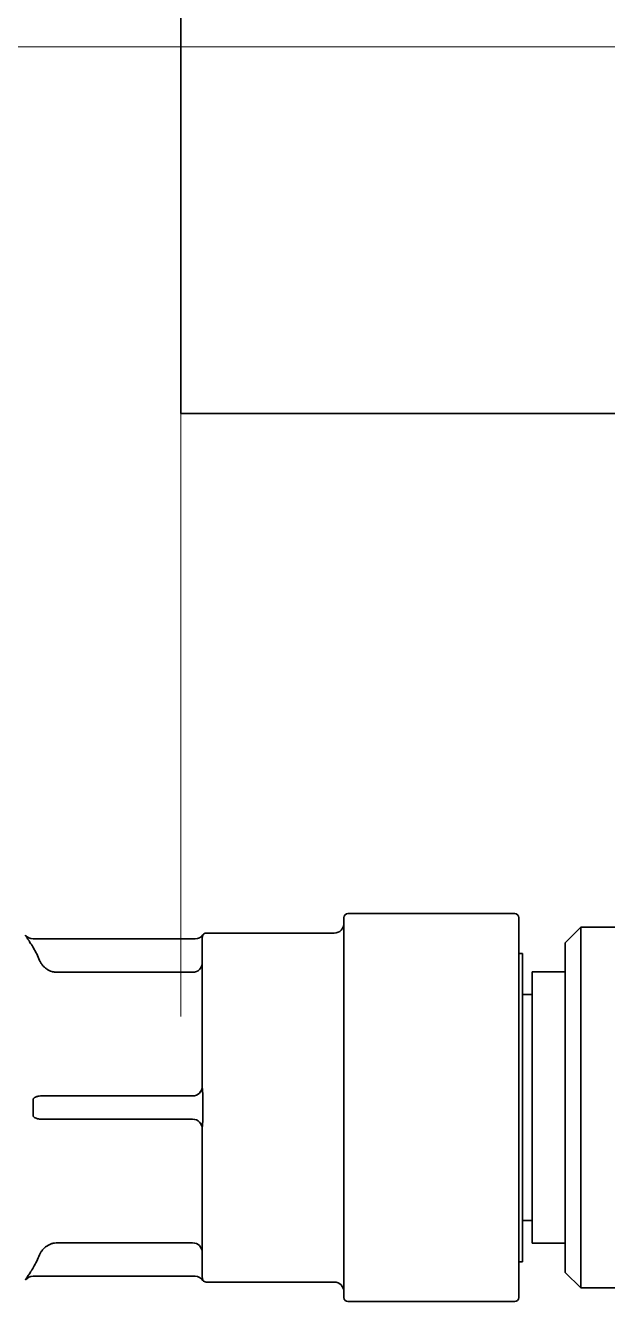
# Model space of a CAD drawing. Extents: x 6569 to 10251, y -294 to 3100.
# Drawn here: x 9313.2 to 9343.1, y 1282.2 to 1348 of the extents above; entities that cross this region are included whole.
import ezdxf

# ---------------------------------------------------------------- set-up
doc = ezdxf.new("R2010")
doc.units = 0
doc.header["$LTSCALE"] = 5
doc.layers.get('0').update_dxf_attribs({"linetype": 'CONTINUOUS', "lineweight": 0})
doc.layers.add('1', color=7, linetype='CONTINUOUS', true_color=0xffffff)

msp = doc.modelspace()

# ---------------------------------------------------------------- linework, layer by layer
at = {"color": 6}
for p, q in [((9321.164, 1396.926), (9321.164, 1296.926)), ((9271.164, 1346.926), (9371.164, 1346.926))]:
    msp.add_line(p, q, dxfattribs=at)
at = {"layer": '1', "color": 7, "linetype": 'Continuous', "lineweight": 35}
for p, q in [((9321.164, 1328.026), (9321.164, 1366.026)), ((9321.164, 1328.026), (9345.638, 1328.026)), ((9338.364, 1302.226), (9329.764, 1302.226)), ((9329.564, 1302.026), (9329.564, 1282.426)), ((9338.564, 1292.226), (9338.564, 1302.026)), ((9341.764, 1301.526), (9340.964, 1300.726)), ((9341.764, 1301.526), (9341.764, 1282.926)), ((9343.964, 1301.526), (9341.764, 1301.526)), ((9313.158, 1301.103), (9313.158, 1301.112)), ((9321.89, 1300.926), (9313.548, 1300.926)), ((9322.264, 1293.282), (9322.264, 1300.963)), ((9322.3, 1301.131), (9322.3, 1301.14)), ((9329.064, 1301.226), (9322.464, 1301.226)), ((9340.964, 1283.726), (9340.964, 1300.726)), ((9338.764, 1300.176), (9338.564, 1300.176)), ((9338.764, 1292.226), (9338.764, 1300.176)), ((9321.764, 1299.201), (9314.806, 1299.201)), ((9340.964, 1299.226), (9339.264, 1299.226)), ((9339.264, 1298.051), (9338.764, 1298.051)), ((9313.548, 1291.817), (9313.548, 1292.636)), ((9321.764, 1292.826), (9313.991, 1292.826)), ((9322.3, 1292.646), (9322.3, 1291.807)), ((9338.564, 1282.426), (9338.564, 1292.226)), ((9338.764, 1284.276), (9338.764, 1292.226)), ((9313.991, 1291.626), (9321.764, 1291.626)), ((9322.264, 1283.49), (9322.264, 1291.171)), ((9338.764, 1286.401), (9339.264, 1286.401)), ((9314.806, 1285.251), (9321.764, 1285.251)), ((9339.264, 1285.226), (9340.964, 1285.226)), ((9338.564, 1284.276), (9338.764, 1284.276)), ((9313.158, 1283.34), (9313.158, 1283.35)), ((9313.548, 1283.526), (9321.89, 1283.526)), ((9322.3, 1283.312), (9322.3, 1283.322)), ((9322.464, 1283.226), (9329.064, 1283.226)), ((9340.964, 1283.726), (9341.764, 1282.926)), ((9341.764, 1282.926), (9343.964, 1282.926)), ((9329.764, 1282.226), (9338.364, 1282.226))]:
    msp.add_line(p, q, dxfattribs=at)
for centre, radius, start, end in [((9329.764, 1302.026), 0.2, 90, 180), ((9338.364, 1302.026), 0.2, 0, 90), ((9329.064, 1301.726), 0.5, 270, 0), ((9313.548, 1301.426), 0.5, 218.8492, 270), ((9321.89, 1301.426), 0.5, 270, 325.15009), ((9322.464, 1301.026), 0.2, 90, 145.15009), ((9321.764, 1293.326), 0.5, 270, 0), ((9321.764, 1291.126), 0.5, 0, 90), ((9313.548, 1283.026), 0.5, 90, 141.1508), ((9321.89, 1283.026), 0.5, 34.84991, 90), ((9322.464, 1283.426), 0.2, 214.84991, 270), ((9329.064, 1282.726), 0.5, 0, 90), ((9329.764, 1282.426), 0.2, 180, 270), ((9338.364, 1282.426), 0.2, 270, 0)]:
    msp.add_arc(centre, radius, start, end, dxfattribs=at)
for centre, major_axis, start_param, end_param in [((9321.764, 1299.696), (0.5, 0), -1.570796, 0), ((9321.764, 1284.757), (-0.5, 0), 3.141593, 4.712389)]:
    msp.add_ellipse(centre, major_axis=major_axis, ratio=0.98933, start_param=start_param, end_param=end_param, dxfattribs=at)
for points, knots in [([(9313.562, 1300.463), (9313.538, 1300.503), (9313.515, 1300.542), (9313.48, 1300.599), (9313.468, 1300.618), (9313.451, 1300.646), (9313.445, 1300.655), (9313.433, 1300.674), (9313.428, 1300.683), (9313.399, 1300.729), (9313.376, 1300.764), (9313.344, 1300.814), (9313.334, 1300.83), (9313.318, 1300.854), (9313.313, 1300.862), (9313.303, 1300.877), (9313.298, 1300.885), (9313.273, 1300.922), (9313.255, 1300.95), (9313.231, 1300.986), (9313.223, 1300.998), (9313.212, 1301.014), (9313.209, 1301.02), (9313.202, 1301.03), (9313.199, 1301.035), (9313.184, 1301.057), (9313.175, 1301.072), (9313.165, 1301.088), (9313.162, 1301.093), (9313.159, 1301.099), (9313.158, 1301.102), (9313.158, 1301.103)], [0, 0, 0, 0, 0.125, 0.125, 0.1875, 0.1875, 0.21875, 0.21875, 0.25, 0.25, 0.375, 0.375, 0.4375, 0.4375, 0.46875, 0.46875, 0.5, 0.5, 0.625, 0.625, 0.6875, 0.6875, 0.71875, 0.71875, 0.75, 0.75, 0.875, 0.875, 0.9375, 0.9375, 1, 1, 1, 1]), ([(9322.3, 1301.131), (9322.3, 1301.128), (9322.299, 1301.123), (9322.295, 1301.112), (9322.294, 1301.107), (9322.29, 1301.098), (9322.288, 1301.092), (9322.284, 1301.079), (9322.282, 1301.072), (9322.277, 1301.056), (9322.275, 1301.048), (9322.271, 1301.028), (9322.269, 1301.017), (9322.266, 1300.999), (9322.266, 1300.992), (9322.265, 1300.978), (9322.264, 1300.971), (9322.264, 1300.963)], [0, 0, 0, 0, 0.25, 0.25, 0.375, 0.375, 0.5, 0.5, 0.625, 0.625, 0.75, 0.75, 0.875, 0.875, 0.9375, 0.9375, 1, 1, 1, 1]), ([(9314.806, 1299.201), (9314.757, 1299.201), (9314.707, 1299.205), (9314.634, 1299.215), (9314.61, 1299.22), (9314.562, 1299.231), (9314.538, 1299.237), (9314.468, 1299.258), (9314.422, 1299.276), (9314.356, 1299.307), (9314.334, 1299.319), (9314.292, 1299.343), (9314.27, 1299.356), (9314.209, 1299.397), (9314.132, 1299.457), (9314.065, 1299.528), (9314.018, 1299.585), (9314.003, 1299.605), (9313.975, 1299.645), (9313.961, 1299.665), (9313.923, 1299.728), (9313.901, 1299.772), (9313.882, 1299.817)], [0, 0, 0, 0, 0.125, 0.125, 0.1875, 0.1875, 0.25, 0.25, 0.375, 0.375, 0.4375, 0.4375, 0.5, 0.5, 0.625, 0.75, 0.75, 0.8125, 0.8125, 0.875, 0.875, 1, 1, 1, 1]), ([(9322.264, 1293.282), (9322.264, 1293.27), (9322.265, 1293.258), (9322.266, 1293.234), (9322.266, 1293.222), (9322.269, 1293.185), (9322.271, 1293.159), (9322.275, 1293.107), (9322.278, 1293.081), (9322.282, 1293.028), (9322.284, 1293.001), (9322.29, 1292.92), (9322.294, 1292.866), (9322.299, 1292.757), (9322.3, 1292.701), (9322.3, 1292.646)], [0, 0, 0, 0, 0.0625, 0.0625, 0.125, 0.125, 0.25, 0.25, 0.375, 0.375, 0.5, 0.5, 0.75, 0.75, 1, 1, 1, 1]), ([(9313.991, 1292.826), (9313.95, 1292.826), (9313.908, 1292.823), (9313.845, 1292.814), (9313.825, 1292.811), (9313.783, 1292.802), (9313.763, 1292.796), (9313.722, 1292.784), (9313.702, 1292.777), (9313.672, 1292.764), (9313.662, 1292.76), (9313.643, 1292.75), (9313.633, 1292.745), (9313.615, 1292.733), (9313.606, 1292.727), (9313.589, 1292.713), (9313.581, 1292.706), (9313.57, 1292.693), (9313.567, 1292.689), (9313.56, 1292.679), (9313.558, 1292.674), (9313.553, 1292.664), (9313.551, 1292.658), (9313.548, 1292.647), (9313.548, 1292.641), (9313.548, 1292.636)], [0, 0, 0, 0, 0.25, 0.25, 0.375, 0.375, 0.5, 0.5, 0.625, 0.625, 0.6875, 0.6875, 0.75, 0.75, 0.8125, 0.8125, 0.875, 0.875, 0.90625, 0.90625, 0.9375, 0.9375, 0.96875, 0.96875, 1, 1, 1, 1]), ([(9313.548, 1291.817), (9313.548, 1291.811), (9313.548, 1291.805), (9313.551, 1291.794), (9313.553, 1291.788), (9313.558, 1291.778), (9313.56, 1291.773), (9313.567, 1291.763), (9313.57, 1291.759), (9313.581, 1291.746), (9313.589, 1291.739), (9313.606, 1291.725), (9313.615, 1291.719), (9313.634, 1291.707), (9313.643, 1291.702), (9313.663, 1291.692), (9313.673, 1291.688), (9313.702, 1291.675), (9313.722, 1291.668), (9313.763, 1291.656), (9313.783, 1291.65), (9313.825, 1291.642), (9313.846, 1291.638), (9313.908, 1291.629), (9313.95, 1291.626), (9313.991, 1291.626)], [0, 0, 0, 0, 0.03125, 0.03125, 0.0625, 0.0625, 0.09375, 0.09375, 0.125, 0.125, 0.1875, 0.1875, 0.25, 0.25, 0.3125, 0.3125, 0.375, 0.375, 0.5, 0.5, 0.625, 0.625, 0.75, 0.75, 1, 1, 1, 1]), ([(9322.3, 1291.807), (9322.3, 1291.751), (9322.299, 1291.696), (9322.295, 1291.613), (9322.294, 1291.586), (9322.29, 1291.532), (9322.288, 1291.504), (9322.284, 1291.451), (9322.282, 1291.424), (9322.277, 1291.371), (9322.275, 1291.344), (9322.271, 1291.293), (9322.269, 1291.267), (9322.266, 1291.23), (9322.266, 1291.218), (9322.265, 1291.194), (9322.264, 1291.182), (9322.264, 1291.171)], [0, 0, 0, 0, 0.25, 0.25, 0.375, 0.375, 0.5, 0.5, 0.625, 0.625, 0.75, 0.75, 0.875, 0.875, 0.9375, 0.9375, 1, 1, 1, 1]), ([(9339.264, 1285.226), (9339.264, 1285.226), (9339.264, 1285.226), (9339.264, 1285.591), (9339.264, 1287.147), (9339.264, 1289.478), (9339.264, 1291.31), (9339.264, 1292.226)], [0.000001, 0.000001, 0.000001, 0.000001, 0.0000018, 0.2500013, 0.5000009, 0.7500004, 1, 1, 1, 1]), ([(9313.882, 1284.635), (9313.892, 1284.658), (9313.902, 1284.68), (9313.924, 1284.724), (9313.936, 1284.746), (9313.974, 1284.809), (9314.031, 1284.888), (9314.098, 1284.959), (9314.143, 1285), (9314.153, 1285.009), (9314.171, 1285.024), (9314.2, 1285.048), (9314.23, 1285.069), (9314.291, 1285.11), (9314.333, 1285.134), (9314.399, 1285.165), (9314.422, 1285.175), (9314.468, 1285.193), (9314.514, 1285.209), (9314.562, 1285.221), (9314.61, 1285.232), (9314.634, 1285.237), (9314.707, 1285.248), (9314.757, 1285.251), (9314.806, 1285.251)], [0, 0, 0, 0, 0.0625, 0.0625, 0.125, 0.125, 0.25, 0.375, 0.375, 0.40625, 0.40625, 0.4375, 0.5, 0.5, 0.625, 0.625, 0.6875, 0.6875, 0.75, 0.8125, 0.8125, 0.875, 0.875, 1, 1, 1, 1]), ([(9313.158, 1283.35), (9313.158, 1283.351), (9313.159, 1283.353), (9313.162, 1283.359), (9313.167, 1283.368), (9313.175, 1283.381), (9313.184, 1283.395), (9313.19, 1283.404), (9313.202, 1283.422), (9313.208, 1283.432), (9313.219, 1283.448), (9313.223, 1283.454), (9313.23, 1283.466), (9313.234, 1283.472), (9313.255, 1283.503), (9313.273, 1283.53), (9313.298, 1283.567), (9313.302, 1283.575), (9313.313, 1283.59), (9313.318, 1283.598), (9313.333, 1283.622), (9313.344, 1283.638), (9313.377, 1283.688), (9313.399, 1283.723), (9313.428, 1283.769), (9313.434, 1283.778), (9313.445, 1283.797), (9313.463, 1283.825), (9313.48, 1283.853), (9313.515, 1283.911), (9313.538, 1283.949), (9313.562, 1283.989)], [0, 0, 0, 0, 0.0625, 0.0625, 0.125, 0.1875, 0.1875, 0.25, 0.25, 0.3125, 0.3125, 0.34375, 0.34375, 0.375, 0.375, 0.5, 0.5, 0.53125, 0.53125, 0.5625, 0.5625, 0.625, 0.625, 0.75, 0.75, 0.78125, 0.78125, 0.8125, 0.875, 0.875, 1, 1, 1, 1]), ([(9322.264, 1283.49), (9322.264, 1283.481), (9322.265, 1283.474), (9322.266, 1283.46), (9322.266, 1283.453), (9322.269, 1283.435), (9322.271, 1283.424), (9322.275, 1283.405), (9322.278, 1283.396), (9322.282, 1283.38), (9322.284, 1283.373), (9322.29, 1283.354), (9322.294, 1283.344), (9322.299, 1283.329), (9322.3, 1283.324), (9322.3, 1283.322)], [0, 0, 0, 0, 0.0625, 0.0625, 0.125, 0.125, 0.25, 0.25, 0.375, 0.375, 0.5, 0.5, 0.75, 0.75, 1, 1, 1, 1])]:
    msp.add_open_spline(points, degree=3, knots=knots, dxfattribs=at)
for points in [[(9313.882, 1299.817), (9313.791, 1300.04), (9313.684, 1300.256), (9313.562, 1300.463)], [(9339.264, 1292.226), (9339.264, 1293.142), (9339.264, 1294.975), (9339.264, 1297.305), (9339.264, 1298.862), (9339.264, 1299.226), (9339.264, 1299.226)], [(9313.562, 1283.989), (9313.684, 1284.197), (9313.791, 1284.412), (9313.882, 1284.635)]]:
    msp.add_open_spline(points, degree=3, dxfattribs=at)

doc.saveas('drawing.dxf')
